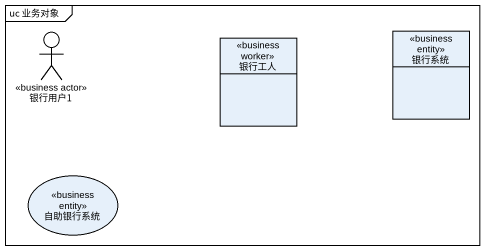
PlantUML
@startuml
mainframe uc 业务对象
allowmixing
hide circle
hide empty members
actor 银行用户1 <<business actor>>
class 银行工人 <<business worker>>
class 银行系统 <<business entity>>
usecase 自助银行系统 <<business entity>>
@enduml
